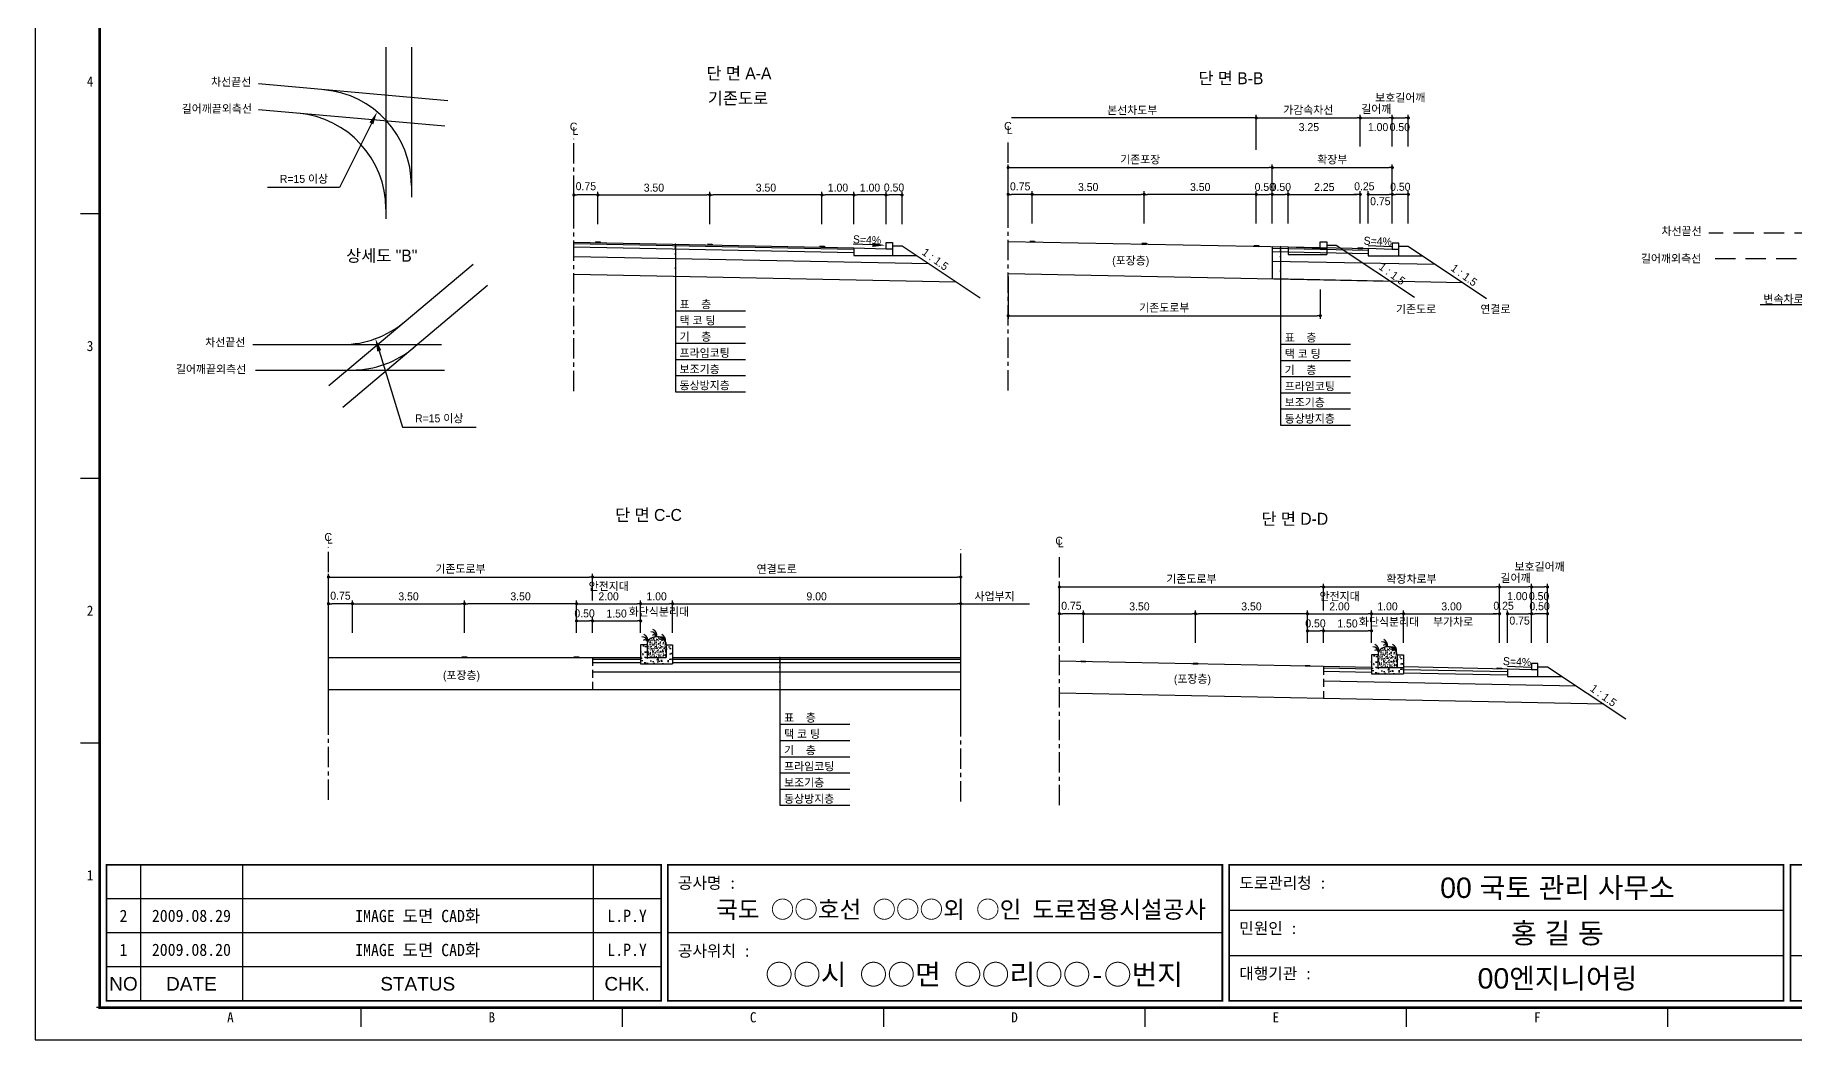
# Model space of a CAD drawing. Header units: millimetres. Extents: x 584 to 1007, y -2 to 297.
# Drawn here: x 583.6 to 858.5, y -1.9 to 155 of the extents above; entities that cross this region are included whole.
import ezdxf
from ezdxf.enums import TextEntityAlignment as Align

# ---------------------------------------------------------------- set-up
doc = ezdxf.new("R2010")
doc.units = ezdxf.units.MM
doc.linetypes.add('CENTER', pattern=[50.8, 31.75, -6.35, 6.35, -6.35])
doc.linetypes.add('HIDDEN', pattern=[9.525, 6.35, -3.175])
for name, color, linetype in [('CC-GSTR-0004', 4, 'Continuous'), ('CZ-DIMT-0002', 7, 'Continuous'), ('CZ-EXST-0002', 1, 'Continuous'), ('CZ-LIN1-0007', 7, 'Continuous'), ('CZ-LIN2-0003', 3, 'Continuous'), ('CZ-LINE-0001', 7, 'Continuous'), ('CZ-TEXT-BOX0', 7, 'Continuous'), ('TITLE', 7, 'Continuous')]:
    doc.layers.add(name, color=color, linetype=linetype)
doc.styles.add('견고딕', font='arial.ttf')
doc.styles.add('돋움', font='')
doc.styles.add('돋음체', font='')
doc.styles.get('돋움').set_extended_font_data('Dotum')
doc.styles.get('돋음체').set_extended_font_data('DotumChe')

# ---------------------------------------------------------------- blocks, each defined once
blk = doc.blocks.new('_Dot')
at = {"color": 0, "linetype": 'ByBlock', "lineweight": -2}
blk.add_line((-0.5, 0), (-1, 0), dxfattribs=at)
at = {"color": 0, "linetype": 'ByBlock', "const_width": 0.5}
blk.add_lwpolyline([(-0.25, 0, 1), (0.25, 0, 1)], format="xyb", close=True, dxfattribs=at)

msp = doc.modelspace()

# ---------------------------------------------------------------- hatches: boundary and pattern name
at = {"layer": 'CZ-EXST-0002'}
h = msp.add_hatch(dxfattribs=at)
h.set_pattern_fill('AR-SAND', color=256, scale=0.01, style=0)
h.set_pattern_definition([(37.5, (-429.9199, 3540.6079), (-0.016000313, 0.489413237), [0, -0.38608, 0, -0.4318, 0, -0.41275]), (7.5, (-429.9199, 3540.6079), (0.44952328, 0.7168251), [0, -0.20828, 0, -0.34798, 0, -0.13335]), (327.5, (-430.2323, 3540.6079), (0.79099237, 0.001437185), [0, -0.127, 0, -0.4572, 0, -0.5969]), (317.5, (-430.2323, 3540.6079), (0.76355645, 0.22292932), [0, -0.0635, 0, -0.29972, 0, -0.3429])])
edge = h.paths.add_edge_path()
edge.add_line((682.2, 57.76), (682.2, 59.76))
edge.add_ellipse((680.7, 59.76), major_axis=(-1.5, 0), ratio=0.829212, start_angle=180, end_angle=360)
edge.add_line((679.2, 59.76), (679.2, 57.76))
edge.add_line((679.2, 57.76), (682.2, 57.76))
h = msp.add_hatch(dxfattribs=at)
h.set_pattern_fill('AR-CONC', color=256, scale=0.01, style=0)
h.set_pattern_definition([(50, (-429.9199, 3540.6079), (1.8218467, -0.15939086), [0.1905, -2.0955]), (355, (-429.9199, 3540.6079), (-0.3524283, 1.9105664), [0.1524, -1.6764]), (100.451, (-429.768, 3540.5946), (1.469425, 1.7511669), [0.1619, -1.7809]), (46.1842, (-429.92, 3541.116), (2.7107904, -0.4204233), [0.28575, -3.14325]), (96.6356, (-429.694, 3541.081), (2.3740423, 2.4742556), [0.24285, -2.67135]), (351.184, (-429.92, 3541.116), (2.374046, 2.4742512), [0.2286, -2.5146]), (21, (-429.6659, 3540.9889), (1.5161488, -1.0226552), [0.1905, -2.0955]), (326, (-429.6659, 3540.9889), (0.6180203, 1.8418797), [0.1524, -1.6764]), (71.4514, (-429.5396, 3540.9037), (2.1341649, 0.8192286), [0.1619, -1.7809]), (37.5, (-429.9199, 3540.6079), (0.03088603, 0.84555039), [0, -1.65608, 0, -1.7018, 0, -1.68275]), (7.5, (-429.9199, 3540.6079), (0.66819663, 1.00180575), [0, -0.97028, 0, -1.61798, 0, -0.64135]), (327.5, (-430.4863, 3540.6079), (1.35590595, -0.05728744), [0, -0.635, 0, -1.9812, 0, -2.6289]), (317.5, (-430.7403, 3540.6079), (1.4812918, 0.2542649), [0, -0.8255, 0, -1.31572, 0, -1.8669])])
h.paths.add_polyline_path([(683.2, 56.76), (683.2, 59.76), (682.2, 59.76), (682.2, 57.76), (679.2, 57.76), (679.2, 59.76), (678.2, 59.76), (678.2, 56.76)])
h = msp.add_hatch(dxfattribs=at)
h.set_pattern_fill('AR-CONC', color=256, scale=0.01, style=0)
h.set_pattern_definition([(50, (-315.7549, 3539.0395), (1.8218467, -0.15939086), [0.1905, -2.0955]), (355, (-315.755, 3539.0395), (-0.3524283, 1.9105664), [0.1524, -1.6764]), (100.451, (-315.6031, 3539.0262), (1.469425, 1.7511669), [0.1619, -1.7809]), (46.1842, (-315.755, 3539.5475), (2.7107904, -0.4204233), [0.28575, -3.14325]), (96.6356, (-315.529, 3539.5125), (2.3740423, 2.4742556), [0.24285, -2.67135]), (351.184, (-315.755, 3539.5475), (2.374046, 2.4742512), [0.2286, -2.5146]), (21, (-315.5009, 3539.4205), (1.5161488, -1.0226552), [0.1905, -2.0955]), (326, (-315.501, 3539.4205), (0.6180203, 1.8418797), [0.1524, -1.6764]), (71.4514, (-315.3746, 3539.3353), (2.1341649, 0.8192286), [0.1619, -1.7809]), (37.5, (-315.7549, 3539.0395), (0.03088603, 0.84555039), [0, -1.65608, 0, -1.7018, 0, -1.68275]), (7.5, (-315.7549, 3539.0395), (0.66819663, 1.00180575), [0, -0.97028, 0, -1.61798, 0, -0.64135]), (327.5, (-316.32134, 3539.0395), (1.35590595, -0.05728744), [0, -0.635, 0, -1.9812, 0, -2.6289]), (317.5, (-316.5753, 3539.0395), (1.4812918, 0.2542649), [0, -0.8255, 0, -1.31572, 0, -1.8669])])
h.paths.add_polyline_path([(797.36, 55.19), (797.36, 58.19), (796.36, 58.19), (796.36, 56.19), (793.36, 56.19), (793.36, 58.19), (792.36, 58.19), (792.36, 55.19)])
h = msp.add_hatch(dxfattribs=at)
h.set_pattern_fill('AR-SAND', color=256, scale=0.01, style=0)
h.set_pattern_definition([(37.5, (-315.7549, 3539.0395), (-0.016000313, 0.489413237), [0, -0.38608, 0, -0.4318, 0, -0.41275]), (7.5, (-315.7549, 3539.0395), (0.44952328, 0.7168251), [0, -0.20828, 0, -0.34798, 0, -0.13335]), (327.5, (-316.06734, 3539.0395), (0.79099237, 0.001437185), [0, -0.127, 0, -0.4572, 0, -0.5969]), (317.5, (-316.06734, 3539.0395), (0.76355645, 0.22292932), [0, -0.0635, 0, -0.29972, 0, -0.3429])])
edge = h.paths.add_edge_path()
edge.add_ellipse((794.86, 58.19), major_axis=(-1.5, 0), ratio=0.829212, start_angle=180, end_angle=360)
edge.add_line((793.36, 58.19), (793.36, 56.19))
edge.add_line((793.36, 56.19), (796.36, 56.19))
edge.add_line((796.36, 56.19), (796.36, 58.19))
at = {"layer": 'CZ-LIN1-0007'}
for points in [[(671.9, 122.58), (671.9, 122.7), (671.15, 122.72), (671.15, 122.59)], [(689.4, 122.23), (689.4, 122.35), (688.65, 122.37), (688.65, 122.24)], [(706.9, 121.88), (706.9, 122), (706.15, 122.02), (706.15, 121.89)], [(739.74, 122.68), (739.74, 122.81), (738.99, 122.82), (738.99, 122.7)], [(757.24, 122.33), (757.24, 122.46), (756.49, 122.47), (756.49, 122.35)], [(774.74, 121.98), (774.74, 122.11), (773.99, 122.12), (773.99, 122)], [(790.99, 121.66), (790.99, 121.78), (790.24, 121.8), (790.24, 121.67)], [(651.07, 57.76), (651.07, 57.89), (650.32, 57.89), (650.32, 57.76)], [(668.57, 57.76), (668.57, 57.89), (667.82, 57.89), (667.82, 57.76)], [(747.74, 57.09), (747.74, 57.21), (746.99, 57.23), (746.99, 57.1)], [(765.24, 56.74), (765.24, 56.86), (764.49, 56.88), (764.49, 56.75)], [(782.74, 56.39), (782.74, 56.51), (781.99, 56.53), (781.99, 56.4)], [(812.74, 55.99), (812.74, 56.11), (811.99, 56.13), (811.99, 56)]]:
    msp.add_hatch(color=256, dxfattribs=at).paths.add_polyline_path(points)

# ---------------------------------------------------------------- linework, layer by layer
at = {"color": 0, "linetype": 'ByBlock', "lineweight": -2}
for p, q in [((774.11, 142.04), (773.86, 142.04)), ((728.45, 66.17), (728.7, 66.17))]:
    msp.add_line(p, q, dxfattribs=at)
at = {"color": 0, "linetype": 'ByBlock', "const_width": 0.25}
for points in [[(774.24, 142.04, 1), (774.49, 142.04, 1)], [(728.32, 66.17, 1), (728.07, 66.17, 1)]]:
    msp.add_lwpolyline(points, format="xyb", close=True, dxfattribs=at)
at = {"layer": 'CC-GSTR-0004'}
for p, q in [((711.53, 121.78), (711.53, 120.58)), ((711.53, 121.78), (716.53, 121.58)), ((716.53, 121.58), (716.53, 122.58)), ((716.53, 122.58), (717.53, 122.58)), ((716.53, 121.58), (717.53, 121.58)), ((717.53, 122.58), (717.53, 120.58)), ((711.53, 120.58), (717.53, 120.58))]:
    msp.add_line(p, q, dxfattribs=at)
for points in [[(796.61, 121.49), (795.61, 121.49), (791.86, 121.64), (791.86, 120.49), (796.61, 120.49), (796.61, 122.49), (795.61, 122.49), (795.61, 121.49)], [(818.36, 55.82), (817.36, 55.82), (813.61, 55.97), (813.61, 54.82), (818.36, 54.82), (818.36, 56.82), (817.36, 56.82), (817.36, 55.82)]]:
    msp.add_lwpolyline(points, dxfattribs=at)
at = {"layer": 'CZ-EXST-0002'}
for p, q in [((638.41, 153.08), (638.41, 126.3)), ((642.4, 153.08), (642.4, 129.65)), ((648.11, 144.72), (618.52, 147.35)), ((647.62, 140.74), (618.52, 143.33)), ((735.61, 122.77), (779.36, 121.89)), ((779.36, 121.89), (784.36, 121.69)), ((779.36, 121.89), (779.36, 120.69)), ((784.36, 122.69), (785.36, 122.69)), ((784.36, 121.69), (784.36, 122.69)), ((784.36, 121.69), (785.36, 121.69)), ((785.36, 122.69), (785.36, 120.69)), ((785.36, 122.19), (786.86, 122.19)), ((786.86, 122.19), (799.07, 114.06)), ((629.49, 100.24), (652.04, 119.23)), ((779.36, 120.69), (785.36, 120.69)), ((631.7, 96.87), (654.3, 115.9)), ((735.61, 117.77), (795.29, 116.57)), ((617.62, 106.66), (647.09, 106.66)), ((618.03, 102.66), (647.57, 102.66)), ((629.45, 57.76), (670.7, 57.76)), ((784.86, 56.34), (743.61, 57.17)), ((629.45, 52.76), (670.7, 52.76)), ((784.86, 51.34), (743.61, 52.17))]:
    msp.add_line(p, q, dxfattribs=at)
at = {"layer": 'CZ-LIN1-0007'}
for p, q in [((671.15, 122.72), (671.9, 122.7)), ((671.15, 122.59), (671.9, 122.58)), ((671.9, 122.7), (671.9, 122.58)), ((688.65, 122.37), (689.4, 122.35)), ((688.65, 122.24), (689.4, 122.23)), ((689.4, 122.35), (689.4, 122.23)), ((706.15, 122.02), (706.9, 122)), ((706.15, 121.89), (706.9, 121.88)), ((706.9, 122), (706.9, 121.88)), ((738.99, 122.82), (739.74, 122.81)), ((738.99, 122.7), (739.74, 122.68)), ((739.74, 122.81), (739.74, 122.68)), ((756.49, 122.47), (757.24, 122.46)), ((756.49, 122.35), (757.24, 122.33)), ((757.24, 122.46), (757.24, 122.33)), ((773.99, 122.12), (774.74, 122.11)), ((773.99, 122), (774.74, 121.98)), ((774.74, 122.11), (774.74, 121.98)), ((790.24, 121.8), (790.99, 121.78)), ((790.24, 121.67), (790.99, 121.66)), ((790.99, 121.78), (790.99, 121.66)), ((650.32, 57.89), (651.07, 57.89)), ((650.32, 57.76), (650.32, 57.89)), ((651.07, 57.76), (650.32, 57.76)), ((651.07, 57.89), (651.07, 57.76)), ((667.82, 57.89), (668.57, 57.89)), ((667.82, 57.76), (667.82, 57.89)), ((668.57, 57.76), (667.82, 57.76)), ((668.57, 57.89), (668.57, 57.76)), ((746.99, 57.23), (747.74, 57.21)), ((746.99, 57.1), (746.99, 57.23)), ((747.74, 57.09), (746.99, 57.1)), ((747.74, 57.21), (747.74, 57.09)), ((764.49, 56.75), (764.49, 56.88)), ((764.49, 56.88), (765.24, 56.86)), ((765.24, 56.74), (764.49, 56.75)), ((765.24, 56.86), (765.24, 56.74)), ((781.99, 56.53), (782.74, 56.51)), ((781.99, 56.4), (781.99, 56.53)), ((782.74, 56.39), (781.99, 56.4)), ((782.74, 56.51), (782.74, 56.39)), ((811.99, 56), (811.99, 56.13)), ((811.99, 56.13), (812.74, 56.11)), ((812.74, 55.99), (811.99, 56)), ((812.74, 56.11), (812.74, 55.99))]:
    msp.add_line(p, q, dxfattribs=at)
at = {"layer": 'CZ-LIN2-0003'}
for p, q in [((667.78, 122.66), (711.53, 121.78)), ((667.78, 122.41), (711.53, 121.53)), ((667.78, 121.91), (711.53, 121.03)), ((717.53, 122.08), (719.03, 122.08)), ((719.03, 122.08), (731.23, 113.95)), ((776.86, 121.94), (791.86, 121.64)), ((776.86, 121.94), (776.86, 116.94)), ((776.86, 121.69), (791.86, 121.39)), ((776.86, 121.19), (791.86, 120.89)), ((796.61, 121.99), (798.11, 121.99)), ((798.11, 121.99), (810.32, 113.86)), ((667.78, 120.41), (723.2, 119.3)), ((717.53, 120.58), (721.28, 120.58)), ((776.86, 119.69), (802.33, 119.18)), ((796.61, 120.49), (800.36, 120.49)), ((667.78, 117.66), (727.46, 116.47)), ((776.86, 116.94), (806.58, 116.35)), ((670.7, 57.76), (678.2, 57.76)), ((678.2, 59.76), (678.2, 56.76)), ((679.2, 59.76), (678.2, 59.76)), ((679.2, 59.76), (679.2, 57.76)), ((679.2, 57.76), (682.2, 57.76)), ((682.2, 59.76), (683.2, 59.76)), ((682.2, 59.76), (682.2, 57.76)), ((683.2, 59.76), (683.2, 56.76)), ((683.2, 57.76), (728.2, 57.76)), ((792.36, 58.19), (792.36, 55.19)), ((793.36, 58.19), (792.36, 58.19)), ((793.36, 58.19), (793.36, 56.19)), ((796.36, 58.19), (796.36, 56.19)), ((796.36, 58.19), (797.36, 58.19)), ((797.36, 58.19), (797.36, 55.19)), ((670.7, 57.51), (678.2, 57.51)), ((670.7, 57.01), (678.2, 57.01)), ((670.7, 55.51), (728.2, 55.51)), ((678.2, 56.76), (683.2, 56.76)), ((683.2, 57.51), (728.2, 57.51)), ((683.2, 57.01), (728.2, 57.01)), ((792.36, 56.19), (784.86, 56.34)), ((792.36, 55.94), (784.86, 56.09)), ((792.36, 55.44), (784.86, 55.59)), ((792.36, 55.19), (797.36, 55.19)), ((793.36, 56.19), (796.36, 56.19)), ((796.36, 56.19), (797.36, 56.19)), ((813.61, 55.97), (797.36, 56.29)), ((813.61, 55.52), (797.36, 55.84)), ((813.61, 55.02), (797.36, 55.34)), ((818.36, 56.32), (819.86, 56.32)), ((819.86, 56.32), (832.07, 48.18)), ((670.7, 52.76), (728.2, 52.76)), ((824.39, 53.3), (784.86, 54.09)), ((818.36, 54.82), (822.11, 54.82)), ((828.64, 50.47), (784.86, 51.34))]:
    msp.add_line(p, q, dxfattribs=at)
for centre, radius, start, end in [((627.4, 131.5), 15, 0, 84.9204), ((623.41, 127.84), 15, 0, 84.9204), ((631.65, 121.66), 15, 270, 310.097), ((633.11, 117.66), 15, 270, 310.097), ((678.43, 60.1), 0.88, 7.8639, 92.7752), ((678.89, 60.07), 0.44, 19.771, 124.0366), ((678.33, 60.44), 1, 347.1802, 67.3267), ((679.83, 60.89), 0.88, 7.8639, 92.7752), ((680.28, 60.86), 0.44, 19.771, 124.0366), ((679.72, 61.23), 1, 347.1802, 67.3267), ((681.22, 60.1), 0.88, 7.8639, 92.7752), ((681.68, 60.07), 0.44, 19.771, 124.0366), ((681.11, 60.44), 1, 347.1802, 67.3267), ((793.88, 59.66), 1, 347.1802, 67.3267), ((792.6, 58.53), 0.88, 7.8639, 92.7752), ((793.06, 58.5), 0.44, 19.771, 124.0366), ((792.49, 58.88), 1, 347.1802, 67.3267), ((793.99, 59.32), 0.88, 7.8639, 92.7752), ((794.45, 59.29), 0.44, 19.771, 124.0366), ((795.39, 58.53), 0.88, 7.8639, 92.7752), ((795.84, 58.5), 0.44, 19.771, 124.0366), ((795.28, 58.88), 1, 347.1802, 67.3267)]:
    msp.add_arc(centre, radius, start, end, dxfattribs=at)
for centre in [(680.7, 59.76), (794.86, 58.19)]:
    msp.add_ellipse(centre, major_axis=(-1.5, 0), ratio=0.829212, start_param=3.141593, end_param=6.283185, dxfattribs=at)
at = {"layer": 'CZ-LINE-0001'}
for p, q in [((773.86, 142.04), (736.11, 142.04)), ((774.36, 137.06), (774.36, 142.54)), ((774.36, 137.56), (774.36, 142.54)), ((774.86, 142.04), (790.11, 142.04)), ((790.61, 137.56), (790.61, 142.54)), ((790.61, 137.56), (790.61, 142.54)), ((791.11, 142.04), (795.11, 142.04)), ((795.61, 137.56), (795.61, 142.54)), ((795.61, 137.56), (795.61, 142.54)), ((796.11, 142.04), (797.61, 142.04)), ((798.11, 137.56), (798.11, 142.54)), ((735.61, 130.61), (735.61, 134.79)), ((776.86, 130.61), (776.86, 134.79)), ((776.86, 130.61), (776.86, 134.79)), ((795.61, 130.61), (795.61, 134.79)), ((736.11, 134.29), (776.36, 134.29)), ((777.36, 134.29), (795.11, 134.29)), ((667.78, 125.45), (667.78, 130.51)), ((671.03, 130.01), (668.28, 130.01)), ((671.53, 125.45), (671.53, 130.51)), ((671.53, 125.45), (671.53, 130.51)), ((672.03, 130.01), (688.53, 130.01)), ((689.03, 125.45), (689.03, 130.51)), ((689.03, 125.45), (689.03, 130.51)), ((706.03, 130.01), (689.53, 130.01)), ((706.53, 125.45), (706.53, 130.51)), ((706.53, 125.45), (706.53, 130.51)), ((711.03, 130.01), (707.03, 130.01)), ((711.53, 125.45), (711.53, 130.51)), ((711.53, 125.45), (711.53, 130.51)), ((716.03, 130.01), (712.03, 130.01)), ((716.53, 125.45), (716.53, 130.51)), ((716.53, 127.9), (716.53, 130.51)), ((718.53, 130.01), (717.03, 130.01)), ((719.03, 125.45), (719.03, 130.51)), ((735.61, 125.56), (735.61, 130.61)), ((738.86, 130.11), (736.11, 130.11)), ((739.36, 125.56), (739.36, 130.61)), ((739.36, 125.56), (739.36, 130.61)), ((739.86, 130.11), (756.36, 130.11)), ((756.86, 125.56), (756.86, 130.61)), ((756.86, 125.56), (756.86, 130.61)), ((773.86, 130.11), (757.36, 130.11)), ((774.36, 125.56), (774.36, 130.61)), ((774.36, 125.56), (774.36, 130.61)), ((774.86, 130.11), (776.36, 130.11)), ((776.86, 125.56), (776.86, 130.61)), ((776.86, 125.56), (776.86, 130.61)), ((777.36, 130.11), (778.86, 130.11)), ((779.36, 125.56), (779.36, 130.61)), ((779.36, 125.56), (779.36, 130.61)), ((779.86, 130.11), (790.11, 130.11)), ((790.11, 130.11), (789.61, 130.11)), ((790.61, 125.56), (790.61, 130.61)), ((790.61, 125.56), (790.61, 130.61)), ((791.86, 125.56), (791.86, 130.61)), ((791.86, 125.56), (791.86, 130.61)), ((792.36, 130.11), (792.86, 130.11)), ((792.36, 130.11), (795.11, 130.11)), ((795.61, 125.56), (795.61, 130.61)), ((795.61, 128), (795.61, 130.61)), ((797.61, 130.11), (796.11, 130.11)), ((798.11, 125.56), (798.11, 130.61)), ((683.63, 122.34), (683.63, 99.26)), ((778.14, 121.92), (778.14, 94.06)), ((735.61, 117.27), (735.61, 110.65)), ((784.36, 115.26), (784.36, 110.65)), ((683.63, 111.92), (694.56, 111.92)), ((736.11, 111.15), (783.86, 111.15)), ((683.63, 109.39), (694.56, 109.39)), ((683.63, 106.85), (694.56, 106.85)), ((778.14, 106.71), (789.08, 106.71)), ((683.63, 104.32), (694.56, 104.32)), ((683.63, 101.79), (694.56, 101.79)), ((778.14, 104.18), (789.08, 104.18)), ((683.63, 99.26), (694.56, 99.26)), ((778.14, 101.65), (789.08, 101.65)), ((778.14, 99.12), (789.08, 99.12)), ((778.14, 96.59), (789.08, 96.59)), ((778.14, 94.06), (789.08, 94.06)), ((629.45, 66.67), (629.45, 70.84)), ((629.95, 70.34), (670.2, 70.34)), ((670.7, 66.67), (670.7, 70.84)), ((670.7, 66.67), (670.7, 70.84)), ((671.2, 70.34), (727.7, 70.34)), ((728.2, 66.67), (728.2, 70.84)), ((743.61, 65.1), (743.61, 69.28)), ((744.11, 68.78), (784.36, 68.78)), ((784.86, 65.1), (784.86, 69.28)), ((784.86, 65.1), (784.86, 69.28)), ((785.36, 68.78), (811.86, 68.78)), ((812.36, 65.1), (812.36, 69.28)), ((812.36, 64.3), (812.36, 69.28)), ((812.86, 68.78), (816.86, 68.78)), ((817.36, 64.3), (817.36, 69.28)), ((817.36, 64.3), (817.36, 69.28)), ((817.86, 68.78), (819.36, 68.78)), ((819.86, 64.3), (819.86, 69.28)), ((629.45, 46.59), (629.45, 66.99)), ((629.45, 61.62), (629.45, 66.67)), ((632.7, 66.17), (629.95, 66.17)), ((633.2, 61.62), (633.2, 66.67)), ((633.2, 61.62), (633.2, 66.67)), ((633.7, 66.17), (650.2, 66.17)), ((650.7, 61.62), (650.7, 66.67)), ((650.7, 61.62), (650.7, 66.67)), ((667.7, 66.17), (651.2, 66.17)), ((668.2, 61.62), (668.2, 66.67)), ((668.2, 61.62), (668.2, 66.67)), ((668.7, 66.17), (677.7, 66.17)), ((678.2, 61.62), (678.2, 66.67)), ((678.2, 61.62), (678.2, 66.67)), ((678.7, 66.17), (682.7, 66.17)), ((683.2, 61.62), (683.2, 66.67)), ((683.2, 61.62), (683.2, 66.67)), ((683.7, 66.17), (727.7, 66.17)), ((728.2, 46.34), (728.2, 66.74)), ((728.2, 61.62), (728.2, 66.67)), ((728.2, 61.62), (728.2, 66.67)), ((728.7, 66.17), (738.92, 66.17)), ((668.2, 61.62), (668.2, 63.99)), ((668.7, 63.49), (670.2, 63.49)), ((670.7, 61.62), (670.7, 63.99)), ((670.7, 61.62), (670.7, 63.99)), ((671.2, 63.49), (677.7, 63.49)), ((678.2, 61.62), (678.2, 63.99)), ((743.61, 60.05), (743.61, 65.1)), ((746.86, 64.6), (744.11, 64.6)), ((747.36, 60.05), (747.36, 65.1)), ((747.36, 60.05), (747.36, 65.1)), ((747.86, 64.6), (764.36, 64.6)), ((764.86, 60.05), (764.86, 65.1)), ((764.86, 60.05), (764.86, 65.1)), ((781.86, 64.6), (765.36, 64.6)), ((782.36, 60.05), (782.36, 65.1)), ((782.36, 60.05), (782.36, 65.1)), ((782.86, 64.6), (791.86, 64.6)), ((792.36, 60.05), (792.36, 65.1)), ((792.36, 60.05), (792.36, 65.1)), ((792.86, 64.6), (796.86, 64.6)), ((797.36, 60.05), (797.36, 65.1)), ((797.36, 60.05), (797.36, 65.1)), ((797.86, 64.6), (811.86, 64.6)), ((811.86, 64.6), (811.36, 64.6)), ((812.36, 60.05), (812.36, 65.1)), ((812.36, 60.05), (812.36, 65.1)), ((813.61, 60.05), (813.61, 65.1)), ((813.61, 60.05), (813.61, 65.1)), ((814.11, 64.6), (816.86, 64.6)), ((814.11, 64.6), (814.61, 64.6)), ((817.36, 60.05), (817.36, 65.1)), ((817.36, 62.49), (817.36, 65.1)), ((819.36, 64.6), (817.86, 64.6)), ((819.86, 60.05), (819.86, 65.1)), ((782.36, 60.05), (782.36, 62.42)), ((782.86, 61.92), (784.36, 61.92)), ((784.86, 60.05), (784.86, 62.42)), ((784.86, 60.05), (784.86, 62.42)), ((785.36, 61.92), (791.86, 61.92)), ((792.36, 60.05), (792.36, 62.42)), ((699.96, 57.76), (699.96, 34.68)), ((699.96, 47.34), (710.9, 47.34)), ((699.96, 44.8), (710.9, 44.8)), ((699.96, 42.27), (710.9, 42.27)), ((699.96, 39.74), (710.9, 39.74)), ((699.96, 37.21), (710.9, 37.21)), ((699.96, 34.68), (710.9, 34.68))]:
    msp.add_line(p, q, dxfattribs=at)
at = {"layer": 'CZ-LINE-0001', "linetype": 'CENTER', "ltscale": 0.1}
for p, q in [((667.78, 99.38), (667.78, 138.76)), ((735.61, 99.49), (735.61, 138.87)), ((629.45, 35.54), (629.45, 74.93)), ((728.2, 35.29), (728.2, 74.68)), ((743.61, 34.7), (743.61, 74.08))]:
    msp.add_line(p, q, dxfattribs=at)
at = {"layer": 'CZ-LINE-0001', "linetype": 'HIDDEN', "ltscale": 0.5}
for p, q in [((861.59, 124.03), (845.07, 124.03)), ((877.78, 120.03), (845.07, 120.03))]:
    msp.add_line(p, q, dxfattribs=at)
at = {"layer": 'CZ-LINE-0001', "linetype": 'HIDDEN', "ltscale": 0.2}
for p, q in [((670.7, 57.76), (670.7, 52.76)), ((784.86, 56.34), (784.86, 51.34))]:
    msp.add_line(p, q, dxfattribs=at)
at = {"layer": 'CZ-LINE-0001'}
for points in [[(636.15, 141.2), (631.15, 131.17), (619.91, 131.17)], [(714.4, 122.23), (711.4, 122.35)], [(795.5, 121.9), (791.86, 122.05)], [(866.33, 117.01), (865.28, 112.83), (853.05, 112.83)], [(637.37, 105.66), (641.03, 93.77), (652.52, 93.77)], [(817.26, 56.23), (813.61, 56.37)]]:
    msp.add_lwpolyline(points, dxfattribs=at)
at = {"layer": 'CZ-LINE-0001', "linetype": 'ByBlock'}
for centre, start, end in [((683.62, 121.59), 0, 180), ((683.62, 121.59), 0, 180), ((683.62, 121.59), 180, 0), ((683.62, 121.59), 180, 0), ((683.63, 122.28), 0, 180), ((683.63, 122.28), 0, 180), ((683.63, 122.28), 180, 0), ((683.63, 122.28), 180, 0), ((683.63, 122.08), 0, 180), ((683.63, 122.08), 0, 180), ((683.63, 122.08), 180, 0), ((683.63, 122.08), 180, 0), ((683.63, 121.84), 0, 180), ((683.63, 121.84), 0, 180), ((683.63, 121.84), 180, 0), ((683.63, 121.84), 180, 0), ((778.14, 121.86), 0, 180), ((778.14, 121.86), 0, 180), ((778.14, 121.86), 180, 0), ((778.14, 121.86), 180, 0), ((778.14, 121.66), 0, 180), ((778.14, 121.66), 0, 180), ((778.14, 121.66), 180, 0), ((778.14, 121.66), 180, 0), ((778.14, 121.42), 0, 180), ((778.14, 121.42), 0, 180), ((778.14, 121.42), 180, 0), ((778.14, 121.42), 180, 0), ((778.14, 121.17), 0, 180), ((778.14, 121.17), 0, 180), ((778.14, 121.17), 180, 0), ((778.14, 121.17), 180, 0), ((683.62, 120.8), 0, 180), ((683.62, 120.8), 0, 180), ((683.62, 120.8), 180, 0), ((683.62, 120.8), 180, 0), ((683.62, 118.56), 0, 180), ((683.62, 118.56), 0, 180), ((683.62, 118.56), 180, 0), ((683.62, 118.56), 180, 0), ((778.14, 120.37), 0, 180), ((778.14, 120.37), 0, 180), ((778.14, 120.37), 180, 0), ((778.14, 120.37), 180, 0), ((778.14, 118.14), 0, 180), ((778.14, 118.14), 0, 180), ((778.14, 118.14), 180, 0), ((778.14, 118.14), 180, 0), ((699.96, 57.7), 0, 180), ((699.96, 57.7), 0, 180), ((699.96, 57.01), 0, 180), ((699.96, 57.01), 0, 180), ((699.96, 57.01), 180, 0), ((699.96, 57.01), 180, 0), ((699.96, 56.22), 0, 180), ((699.96, 56.22), 0, 180), ((699.96, 56.22), 180, 0), ((699.96, 56.22), 180, 0), ((699.96, 57.7), 180, 0), ((699.96, 57.7), 180, 0), ((699.96, 57.5), 0, 180), ((699.96, 57.5), 0, 180), ((699.96, 57.5), 180, 0), ((699.96, 57.5), 180, 0), ((699.96, 57.26), 0, 180), ((699.96, 57.26), 0, 180), ((699.96, 57.26), 180, 0), ((699.96, 57.26), 180, 0), ((699.96, 53.98), 0, 180), ((699.96, 53.98), 0, 180), ((699.96, 53.98), 180, 0), ((699.96, 53.98), 180, 0)]:
    msp.add_arc(centre, 0.0625, start, end, dxfattribs=at)
at = {"layer": 'CZ-LINE-0001'}
for points in [[(635.85, 141.34), (637.04, 142.99), (636.45, 141.05)], [(714.41, 122.56), (716.4, 122.15), (714.39, 121.89)], [(637.06, 105.56), (636.79, 107.57), (637.69, 105.76)]]:
    msp.add_solid(points, dxfattribs=at)
at = {"layer": 'TITLE', "color": 7, "linetype": 'Continuous'}
for p, q in [((593.72, 127.07), (590.7, 127.07)), ((593.72, 85.74), (590.7, 85.74)), ((593.72, 44.41), (590.7, 44.41)), ((634.54, 0.06), (634.54, 3.08)), ((675.37, 0.06), (675.37, 3.08)), ((716.19, 0.06), (716.19, 3.08)), ((757.02, 0.06), (757.02, 3.08)), ((797.84, 0.06), (797.84, 3.08)), ((838.67, 0.06), (838.67, 3.08))]:
    msp.add_line(p, q, dxfattribs=at)
at = {"layer": 'TITLE', "ltscale": 150}
for p, q in [((600.09, 25.37), (600.09, 4.15)), ((616, 25.37), (616, 4.15)), ((670.78, 25.37), (670.78, 4.15)), ((681.39, 20.06), (594.78, 20.06)), ((770.12, 18.29), (856.73, 18.29)), ((681.39, 14.76), (594.78, 14.76)), ((769.06, 14.76), (682.45, 14.76)), ((770.12, 11.22), (856.73, 11.22)), ((857.79, 11.22), (944.4, 11.22)), ((681.39, 9.45), (594.78, 9.45))]:
    msp.add_line(p, q, dxfattribs=at)
at = {"layer": 'TITLE'}
msp.add_line((1002.08, 3.08), (593.22, 3.08), dxfattribs=at)
msp.add_lwpolyline([(583.64, -1.95), (1007, -1.95), (1007, 297.43), (583.64, 297.43)], close=True, dxfattribs=at)
at = {"layer": 'TITLE', "linetype": 'Continuous', "const_width": 0.403}
msp.add_lwpolyline([(593.72, 3.08), (593.72, 292.39), (1001.97, 292.39), (1001.97, 3.08)], close=True, dxfattribs=at)
at = {"layer": 'TITLE', "ltscale": 150, "const_width": 0.265}
for points in [[(594.78, 25.37), (681.39, 25.37), (681.39, 4.15), (594.78, 4.15)], [(682.45, 25.37), (769.06, 25.37), (769.06, 4.15), (682.45, 4.15)], [(856.73, 4.15), (770.12, 4.15), (770.12, 25.37), (856.73, 25.37)], [(857.79, 25.37), (944.4, 25.37), (944.4, 4.15), (857.79, 4.15)]]:
    msp.add_lwpolyline(points, close=True, dxfattribs=at)

# ---------------------------------------------------------------- block references
at = {"layer": 'CZ-LINE-0001', "xscale": 0.5, "yscale": 0.5, "zscale": 0.5, "rotation": 180}
for p in [(774.36, 142.04), (790.61, 142.04), (795.61, 142.04), (735.61, 134.29), (776.86, 134.29), (667.78, 130.01), (671.53, 130.01), (689.03, 130.01), (706.53, 130.01), (711.53, 130.01), (716.53, 130.01), (735.61, 130.11), (739.36, 130.11), (756.86, 130.11), (774.36, 130.11), (776.86, 130.11), (779.36, 130.11), (791.86, 130.11), (791.86, 130.11), (795.61, 130.11), (735.61, 111.15), (629.45, 70.34), (670.7, 70.34), (743.61, 68.78), (784.86, 68.78), (812.36, 68.78), (817.36, 68.78), (629.45, 66.17), (633.2, 66.17), (650.7, 66.17), (668.2, 66.17), (678.2, 66.17), (683.2, 66.17), (668.2, 63.49), (670.7, 63.49), (743.61, 64.6), (747.36, 64.6), (764.86, 64.6), (782.36, 64.6), (792.36, 64.6), (797.36, 64.6), (813.61, 64.6), (813.61, 64.6), (817.36, 64.6), (782.36, 61.92), (784.86, 61.92)]:
    msp.add_blockref('_Dot', p, dxfattribs=at)
at = {"layer": 'CZ-LINE-0001', "xscale": 0.5, "yscale": 0.5, "zscale": 0.5}
for p in [(790.61, 142.04), (795.61, 142.04), (798.11, 142.04), (776.86, 134.29), (795.61, 134.29), (671.53, 130.01), (689.03, 130.01), (706.53, 130.01), (711.53, 130.01), (716.53, 130.01), (719.03, 130.01), (739.36, 130.11), (756.86, 130.11), (774.36, 130.11), (776.86, 130.11), (779.36, 130.11), (790.61, 130.11), (790.61, 130.11), (795.61, 130.11), (798.11, 130.11), (784.36, 111.15), (670.7, 70.34), (728.2, 70.34), (784.86, 68.78), (812.36, 68.78), (817.36, 68.78), (819.86, 68.78), (633.2, 66.17), (650.7, 66.17), (668.2, 66.17), (678.2, 66.17), (683.2, 66.17), (728.2, 66.17), (670.7, 63.49), (678.2, 63.49), (747.36, 64.6), (764.86, 64.6), (782.36, 64.6), (792.36, 64.6), (797.36, 64.6), (812.36, 64.6), (812.36, 64.6), (817.36, 64.6), (819.86, 64.6), (784.86, 61.92), (792.36, 61.92)]:
    msp.add_blockref('_Dot', p, dxfattribs=at)

# ---------------------------------------------------------------- texts
at = {"layer": 'CZ-DIMT-0002', "style": '돋움'}
for s, p in [('차선끝선', (614.25, 147.68)), ('길어깨끝외측선', (612.01, 143.48)), ('C', (667.74, 140.69)), ('L', (668, 140.03)), ('C', (735.57, 140.79)), ('L', (735.84, 140.14)), ('R=15 이상', (625.62, 132.53)), ('차선끝선', (840.79, 124.37)), ('차선끝선', (613.34, 107)), ('길어깨끝외측선', (611.11, 102.8)), ('R=15 이상', (646.74, 95.12)), ('C', (629.41, 76.59)), ('L', (629.67, 76.19)), ('C', (743.57, 76)), ('L', (743.83, 75.6))]:
    msp.add_text(s, height=1.25, dxfattribs=at).set_placement(p, align=Align.MIDDLE_CENTER)
for s, p in [('3.25', (780.99, 139.99)), ('1.00', (791.8, 139.99)), ('0.50', (795.19, 139.99)), ('(포장층)', (751.85, 119.15)), ('길어깨외측선', (834.44, 119.45)), ('표    층', (684.28, 112.31)), ('기존도로', (796.19, 111.55)), ('연결로', (809.37, 111.55)), ('변속차로좌측선', (853.58, 113.14)), ('택 코 팅', (684.28, 109.78)), ('기    층', (684.28, 107.24)), ('표    층', (778.8, 107.1)), ('프라임코팅', (684.28, 104.71)), ('택 코 팅', (778.8, 104.57)), ('보조기층', (684.28, 102.18)), ('기    층', (778.8, 102.04)), ('동상방지층', (684.28, 99.65)), ('프라임코팅', (778.8, 99.51)), ('보조기층', (778.8, 96.98)), ('동상방지층', (778.8, 94.44)), ('안전지대', (670.08, 68.27)), ('사업부지', (730.35, 66.7)), ('안전지대', (784.24, 66.7)), ('1.00', (813.55, 66.73)), ('0.50', (816.95, 66.73)), ('화단식분리대', (676.35, 64.29)), ('화단식분리대', (790.39, 62.72)), ('부가차로', (801.97, 62.72)), ('(포장층)', (647.33, 54.38)), ('(포장층)', (761.49, 53.79)), ('표    층', (700.61, 47.73)), ('기    층', (700.61, 42.66)), ('택 코 팅', (700.61, 45.19)), ('프라임코팅', (700.61, 40.13)), ('보조기층', (700.61, 37.6)), ('동상방지층', (700.61, 35.07))]:
    msp.add_text(s, height=1.25, dxfattribs=at).set_placement(p)
for s, rotation, p in [('S=4%', 357.7094, (713.57, 123.01)), ('1 : 1.5', 323.8881, (724.24, 119.97)), ('S=4%', 357.7094, (793.34, 122.79)), ('1 : 1.5', 323.8881, (795.58, 117.7)), ('1 : 1.5', 323.8881, (806.83, 117.5)), ('S=4%', 357.7094, (815.1, 57.12)), ('1 : 1.5', 323.8881, (828.59, 51.83))]:
    msp.add_text(s, height=1.25, rotation=rotation, dxfattribs=at).set_placement(p, align=Align.MIDDLE_CENTER)
at = {"layer": 'CZ-DIMT-0002', "insert": (754.99, 143.18), "char_height": 1.25, "attachment_point": 5, "style": '돋움'}
msp.add_mtext('본선차도부', dxfattribs=at)
at = {"layer": 'CZ-LINE-0001', "char_height": 1.25, "attachment_point": 5, "style": '돋움'}
for s, insert in [('\\A1;보호길어깨', (796.86, 145.15)), ('\\A1;가감속차선', (782.49, 143.23)), ('\\A1;길어깨', (793.11, 143.36)), ('\\A1;기존포장', (756.24, 135.48)), ('\\A1;확장부', (786.24, 135.48)), ('\\A1;0.75', (669.65, 131.37)), ('\\A1;0.75', (737.49, 131.35)), ('\\A1;0.25', (791.24, 131.36)), ('\\A1;0.50', (796.86, 131.28)), ('\\A1;3.50', (680.28, 131.15)), ('\\A1;3.50', (697.78, 131.15)), ('\\A1;1.00', (709.03, 131.15)), ('\\A1;1.00', (714.03, 131.15)), ('\\A1;0.50', (717.78, 131.17)), ('\\A1;3.50', (748.11, 131.25)), ('\\A1;3.50', (765.61, 131.25)), ('\\A1;0.50', (775.7, 131.26)), ('\\A1;0.50', (778.2, 131.26)), ('\\A1;2.25', (784.99, 131.25)), ('\\A1;0.75', (793.74, 129.03)), ('\\A1;기존도로부', (759.99, 112.34)), ('\\A1;기존도로부', (650.07, 71.54)), ('\\A1;연결도로', (699.45, 71.53)), ('\\A1;보호길어깨', (818.61, 71.89)), ('\\A1;기존도로부', (764.24, 69.97)), ('\\A1;확장차로{\\fGulimChe|b0|i0|c129|p32;부}', (798.61, 69.97)), ('\\A1;길어깨', (814.86, 70.1)), ('\\A1;0.75', (631.32, 67.41)), ('\\A1;3.50', (641.95, 67.31)), ('\\A1;3.50', (659.45, 67.31)), ('\\A1;2.00', (673.2, 67.31)), ('\\A1;1.00', (680.7, 67.31)), ('\\A1;9.00', (705.7, 67.31)), ('\\A1;0.75', (745.49, 65.84)), ('\\A1;3.50', (756.11, 65.74)), ('\\A1;3.50', (773.61, 65.74)), ('\\A1;2.00', (787.36, 65.74)), ('\\A1;1.00', (794.86, 65.74)), ('\\A1;3.00', (804.86, 65.74)), ('\\A1;0.25', (812.99, 65.84)), ('\\A1;0.50', (818.61, 65.77)), ('\\A1;0.50', (669.45, 64.65)), ('\\A1;1.50', (674.45, 64.63)), ('\\A1;0.50', (783.61, 63.09)), ('\\A1;1.50', (788.61, 63.07)), ('\\A1;0.75', (815.49, 63.52))]:
    msp.add_mtext(s, dxfattribs=dict(at, insert=insert))
at = {"layer": 'CZ-TEXT-BOX0', "style": '돋움'}
for s, p in [('단 면 A-A', (693.56, 149.01)), ('단 면 B-B', (770.4, 148.25)), ('기존도로', (693.41, 145.11)), ('상세도 "B"', (637.77, 120.53)), ('단 면 C-C', (679.44, 80.03)), ('단 면 D-D', (780.38, 79.43))]:
    msp.add_text(s, height=1.875, dxfattribs=at).set_placement(p, align=Align.MIDDLE_CENTER)
at = {"layer": 'TITLE', "color": 3, "linetype": 'Continuous', "style": '돋음체'}
for s, p in [('4', (592.21, 147.74)), ('3', (592.21, 106.41)), ('2', (592.21, 65.08)), ('1', (592.21, 23.75)), ('A', (614.13, 1.57)), ('B', (654.96, 1.57)), ('C', (695.78, 1.57)), ('D', (736.61, 1.57)), ('E', (777.43, 1.57)), ('F', (818.26, 1.57))]:
    msp.add_text(s, height=1.59, dxfattribs=at).set_placement(p, align=Align.MIDDLE)
at = {"layer": 'TITLE', "style": '돋음체'}
for s, p in [('공사명 : ', (684.04, 21.65)), ('도로관리청 :', (771.71, 21.65)), ('민원인 :', (771.71, 14.58)), ('공사위치 :', (684.04, 11.04)), ('대행기관 :', (771.71, 7.51))]:
    msp.add_text(s, height=1.804, dxfattribs=at).set_placement(p)
at = {"layer": 'TITLE', "color": 7, "linetype": 'Continuous'}
for s, height, style, p in [('00 국토 관리 사무소', 3.1832, '견고딕', (821.39, 21.83)), ('국도 ○○호선 ○○○외 ○인 도로점용시설공사', 2.7, '돋음체', (728.26, 18.44)), ('홍 길 동', 3.183, '견고딕', (821.39, 14.76)), ('○○시 ○○면 ○○리○○-○번지', 3.1832, '돋음체', (730.28, 8.28)), ('00엔지니어링', 3.183, '견고딕', (821.39, 7.68))]:
    msp.add_text(s, height=height, dxfattribs=dict(at, style=style)).set_placement(p, align=Align.MIDDLE)
at = {"layer": 'TITLE', "color": 1, "linetype": 'Continuous', "style": '돋음체'}
msp.add_text('2', height=1.91, dxfattribs=at).set_placement((597.43, 17.41), align=Align.MIDDLE)
at = {"layer": 'TITLE', "linetype": 'Continuous'}
for s, height, style, p in [('2009.08.29', 1.91, '돋음체', (608.04, 17.41)), ('L.P.Y', 1.91, '돋음체', (676.09, 17.41)), ('1', 1.91, '돋음체', (597.43, 12.1)), ('2009.08.20', 1.91, '돋음체', (608.04, 12.1)), ('L.P.Y', 1.91, '돋음체', (676.09, 12.1)), ('NO', 2.122, '견고딕', (597.43, 6.8)), ('DATE', 2.122, '견고딕', (608.04, 6.8)), ('STATUS', 2.122, '견고딕', (643.39, 6.8)), ('CHK.', 2.122, '견고딕', (676.09, 6.8))]:
    msp.add_text(s, height=height, dxfattribs=dict(at, style=style)).set_placement(p, align=Align.MIDDLE)
at = {"layer": 'TITLE', "style": '돋음체'}
for p in [(643.39, 17.41), (643.39, 12.1)]:
    msp.add_text('IMAGE 도면 CAD화', height=1.9099, dxfattribs=at).set_placement(p, align=Align.MIDDLE)

doc.saveas('drawing.dxf')
